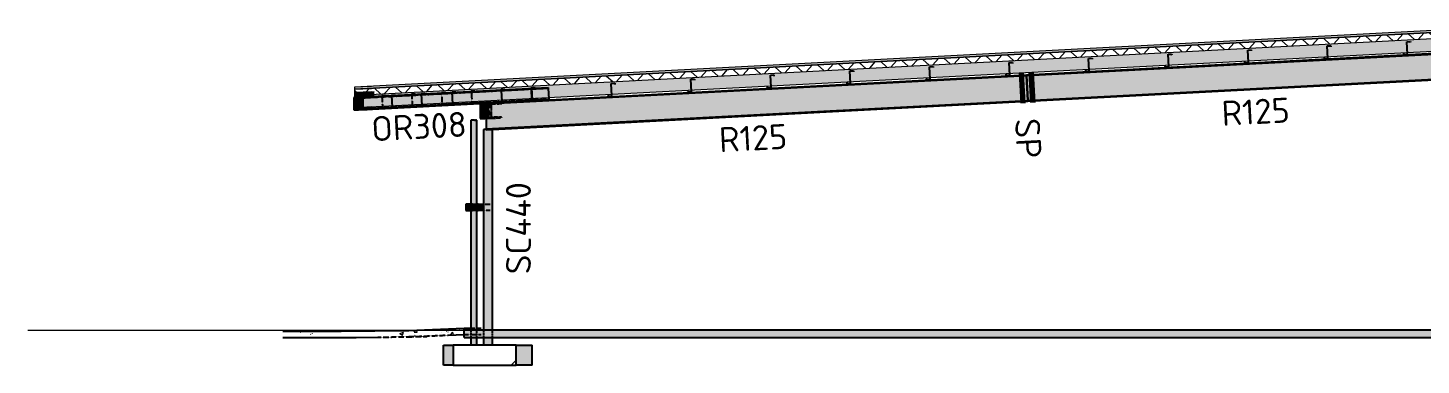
# Model space of a CAD drawing. Header units: millimetres. Extents: x 632 to 645312, y -3890 to 22200.
# Drawn here: x 248186 to 276169, y 4500 to 11259 of the extents above; entities that cross this region are included whole.
import ezdxf

# ---------------------------------------------------------------- set-up
doc = ezdxf.new("R2010")
doc.units = ezdxf.units.MM
for name, pattern in [('Dash', [7, 5, -2]), ('Hidden Double', [7, 5, -2]), ('Hidden Half', [3, 2, -1])]:
    doc.linetypes.add(name, pattern=pattern)
for name, color, linetype, lineweight in [('A-230-H-FLOOR', 190, 'Continuous', 13), ('A-230-M_FLOOR', 192, 'Continuous', 13), ('A-230-MH_FLOOR', 190, 'Hidden Double', 13), ('A-270-M_ROOF', 132, 'Continuous', 13), ('S-160-M_FOUND', 171, 'Continuous', 13), ('S-280-A_COLUMN', 171, 'Continuous', 18), ('S-280-A_STRUCT_FRAME', 2, 'Continuous', 18), ('S-280-M_COLUMN', 52, 'Continuous', 13), ('S-280-M_STRUCT_FRAME', 12, 'Continuous', 13), ('S-280-MH_COLUMN', 52, 'Hidden Half', 13), ('Z-000-T_TEXT', 131, 'Continuous', 25), ('Z-230-A_LEVEL', 51, 'Continuous', 13)]:
    doc.layers.add(name, color=color, linetype=linetype, lineweight=lineweight)
doc.styles.add('ISOCPEUR_2', font='isocpeur.ttf', dxfattribs={"height": 500})
pattern_1 = [(45, (297764.3, 0), (-1414.214, 0), [750, -3000]), (45, (298764.3, 1000), (-1414.214, 0), [750, -3000]), (45, (299764.3, -300), (-1414.214, 0), [250, -2000]), (90, (299764.25, 500), (-500, 500), [500, -2000]), (315, (299764.3, 1000), (0, 2828.43), [500, -3000]), (0, (298764.3, 1000), (2000, 2000), [300, -1000]), (0, (296264.3, 2000), (2000, 2000), [300, -2000])]

# ---------------------------------------------------------------- blocks, each defined once
blk = doc.blocks.new('25021-APA-ZZ-ZZ-M3-AR-000001_V3_rvt-4-S6_501-SECTION A12')
at = {"layer": 'A-270-M_ROOF', "transparency": 33554432}
for color, points in [(9, [(4510343, 10030), (4533038, 11219), (4533038, 11259), (4510343, 10070)]), (8, [(4510343, 9868), (4510397, 9871), (4510397, 9963), (4510343, 9962), (4510343, 9876)])]:
    blk.add_hatch(color=color, dxfattribs=at).paths.add_polyline_path(points)
at = {"layer": 'A-270-M_ROOF', "lineweight": 5}
h = blk.add_hatch(dxfattribs=at)
h.set_pattern_fill('FP_21', angle=225, style=0, pattern_type=2)
h.set_pattern_definition([(48, (4553363.17, 1e-06), (-222.9434, 200.7392), []), (138, (4553363.17, 1e-06), (-200.7392, -222.9434), [])])
h.paths.add_polyline_path([(4510343, 9910), (4533038, 11099), (4533038, 11219), (4510343, 10030)])
at = {"layer": 'A-270-M_ROOF', "lineweight": 5, "transparency": 33554432}
h = blk.add_hatch(color=254, dxfattribs=at)
h.paths.add_polyline_path([(4510512, 9668), (4510513, 9668), (4510512, 9713)])
h.paths.add_polyline_path([(4514244, 9864), (4533038, 10849), (4533038, 11099), (4510343, 9910), (4510343, 9868), (4510677, 9886), (4510772, 9887), (4514233, 10068), (4514234, 10053)])
blk.add_hatch(color=8, dxfattribs=at).paths.add_polyline_path([(4510343, 9962), (4510397, 9963), (4510740, 9981), (4510687, 9980), (4510509, 9971)])
h = blk.add_hatch(color=8, dxfattribs=at)
h.paths.add_polyline_path([(4510512, 9664), (4510513, 9664), (4510512, 9713)])
h.paths.add_polyline_path([(4510397, 9871), (4510677, 9886), (4510741, 9886), (4510741, 9981), (4510397, 9963), (4510397, 9876)])
at = {"layer": 'A-270-M_ROOF', "color": 53, "lineweight": 5}
for p, q in [((4533038, 11259), (4510343, 10070)), ((4533038, 11219), (4510343, 10030)), ((4510343, 10030), (4533038, 11219)), ((4510397, 9912), (4533038, 11099)), ((4510397, 9662), (4533038, 10849)), ((4510687, 10088), (4510343, 10070)), ((4510343, 10070), (4510343, 10030)), ((4510687, 10048), (4510343, 10030)), ((4510343, 10030), (4510687, 10048)), ((4510343, 10030), (4510343, 9659)), ((4510687, 9980), (4510343, 9962)), ((4510397, 9963), (4510343, 9962)), ((4510343, 9962), (4510343, 9657)), ((4510343, 9910), (4510397, 9912)), ((4510741, 9981), (4510397, 9963)), ((4510397, 9658), (4510397, 9963)), ((4510343, 9659), (4510397, 9662)), ((4510343, 9659), (4510397, 9662)), ((4510397, 9660), (4510343, 9657)), ((4510343, 9657), (4510397, 9658)), ((4510397, 9662), (4510687, 9677)), ((4510397, 9658), (4510741, 9676)), ((4510687, 9675), (4510397, 9660))]:
    blk.add_line(p, q, dxfattribs=at)
blk = doc.blocks.new('NRP_Framing-Steel-SHS - WH437 - 125x125x5_0SHS-4145559-S6_501-SECTION A12')
at = {"layer": 'S-280-M_STRUCT_FRAME', "linetype": 'Dash', "lineweight": 25}
h = blk.add_hatch(color=256, dxfattribs=at)
h.paths.add_polyline_path([(4512580, 7600), (4512713, 7600), (4512713, 7725), (4512580, 7725)])
h.paths.add_polyline_path([(4512707, 7605), (4512586, 7605), (4512586, 7720), (4512707, 7720)])
for points in [[(4512586, 7605), (4512668, 7605), (4512668, 7720), (4512586, 7720)], [(4512713, 7600), (4512782, 7600), (4512782, 7725), (4512713, 7725)]]:
    blk.add_hatch(color=256, dxfattribs=at).paths.add_polyline_path(points)
at = {"layer": 'S-280-M_STRUCT_FRAME', "lineweight": 25}
for p, q in [((4512713, 7725), (4512580, 7725)), ((4512580, 7725), (4512580, 7600)), ((4512580, 7600), (4512713, 7600)), ((4512586, 7720), (4512707, 7720)), ((4512586, 7605), (4512586, 7720)), ((4512707, 7605), (4512586, 7605)), ((4512668, 7720), (4512668, 7605)), ((4512707, 7720), (4512707, 7605)), ((4512713, 7600), (4512713, 7725)), ((4512713, 7725), (4512782, 7725)), ((4512782, 7600), (4512713, 7600)), ((4512782, 7725), (4512782, 7600))]:
    blk.add_line(p, q, dxfattribs=at)
blk = doc.blocks.new('NRP_Framing-Steel-Purlin Z - P915 - EZ250-19-3998100-S6_501-SECTION A12')
at = {"layer": 'S-280-M_STRUCT_FRAME', "color": 92, "lineweight": 25}
for p, q in [((4531551, 10966), (4531552, 10965)), ((4531551, 10966), (4531552, 10965)), ((4531416, 10750), (4531416, 10748)), ((4531416, 10750), (4531416, 10748))]:
    blk.add_line(p, q, dxfattribs=at)
blk = doc.blocks.new('NRP_Framing-Steel-Purlin Z - P915 - EZ250-19-4002102-S6_501-SECTION A12')
at = {"layer": 'S-280-M_STRUCT_FRAME', "color": 92, "lineweight": 25}
for p, q in [((4517172, 10212), (4517172, 10211)), ((4517172, 10212), (4517172, 10211)), ((4517036, 9996), (4517036, 9995)), ((4517036, 9996), (4517036, 9995))]:
    blk.add_line(p, q, dxfattribs=at)
blk = doc.blocks.new('NRP_Framing-Steel-Purlin Z - P915 - EZ250-19-4002208-S6_501-SECTION A12')
at = {"layer": 'S-280-M_STRUCT_FRAME', "color": 92, "lineweight": 25}
for p, q in [((4515574, 10129), (4515574, 10128)), ((4515574, 10129), (4515574, 10128)), ((4515438, 9912), (4515438, 9911)), ((4515438, 9912), (4515438, 9911))]:
    blk.add_line(p, q, dxfattribs=at)
blk = doc.blocks.new('NRP_Framing-Steel-Purlin Z - P914 - EZ250-15-4003870-S6_501-SECTION A12')
at = {"layer": 'S-280-M_STRUCT_FRAME', "color": 150, "lineweight": 25}
for p, q in [((4531480, 10982), (4531550, 10986)), ((4531480, 10982), (4531550, 10986)), ((4531493, 10733), (4531480, 10982)), ((4531493, 10733), (4531480, 10982)), ((4531550, 10986), (4531551, 10966)), ((4531550, 10986), (4531551, 10966)), ((4531416, 10748), (4531417, 10729)), ((4531416, 10748), (4531417, 10729)), ((4531417, 10729), (4531493, 10733)), ((4531417, 10729), (4531493, 10733))]:
    blk.add_line(p, q, dxfattribs=at)
blk = doc.blocks.new('NRP_Framing-Steel-Purlin Z - P914 - EZ250-15-4003868-S6_501-SECTION A12')
at = {"layer": 'S-280-M_STRUCT_FRAME', "color": 150, "lineweight": 25}
for p, q in [((4529818, 10664), (4529819, 10645)), ((4529818, 10664), (4529819, 10645)), ((4529819, 10645), (4529895, 10649)), ((4529819, 10645), (4529895, 10649)), ((4529882, 10899), (4529953, 10902)), ((4529882, 10899), (4529953, 10902)), ((4529895, 10649), (4529882, 10899)), ((4529895, 10649), (4529882, 10899)), ((4529953, 10902), (4529954, 10882)), ((4529953, 10902), (4529954, 10882))]:
    blk.add_line(p, q, dxfattribs=at)
blk = doc.blocks.new('NRP_Framing-Steel-Purlin Z - P914 - EZ250-15-4003866-S6_501-SECTION A12')
at = {"layer": 'S-280-M_STRUCT_FRAME', "color": 150, "lineweight": 25}
for p, q in [((4528284, 10815), (4528355, 10819)), ((4528284, 10815), (4528355, 10819)), ((4528297, 10565), (4528284, 10815)), ((4528297, 10565), (4528284, 10815)), ((4528355, 10819), (4528356, 10799)), ((4528355, 10819), (4528356, 10799)), ((4528220, 10581), (4528221, 10561)), ((4528220, 10581), (4528221, 10561)), ((4528221, 10561), (4528297, 10565)), ((4528221, 10561), (4528297, 10565))]:
    blk.add_line(p, q, dxfattribs=at)
blk = doc.blocks.new('NRP_Framing-Steel-Purlin Z - P914 - EZ250-15-4003864-S6_501-SECTION A12')
at = {"layer": 'S-280-M_STRUCT_FRAME', "color": 150, "lineweight": 25}
for p, q in [((4526686, 10731), (4526757, 10735)), ((4526686, 10731), (4526757, 10735)), ((4526700, 10481), (4526686, 10731)), ((4526700, 10481), (4526686, 10731)), ((4526757, 10735), (4526758, 10715)), ((4526757, 10735), (4526758, 10715)), ((4526623, 10497), (4526624, 10477)), ((4526623, 10497), (4526624, 10477)), ((4526624, 10477), (4526700, 10481)), ((4526624, 10477), (4526700, 10481))]:
    blk.add_line(p, q, dxfattribs=at)
blk = doc.blocks.new('NRP_Framing-Steel-Purlin Z - P914 - EZ250-15-4003862-S6_501-SECTION A12')
at = {"layer": 'S-280-M_STRUCT_FRAME', "color": 150, "lineweight": 25}
for p, q in [((4525089, 10647), (4525160, 10651)), ((4525089, 10647), (4525160, 10651)), ((4525102, 10398), (4525089, 10647)), ((4525102, 10398), (4525089, 10647)), ((4525160, 10651), (4525161, 10631)), ((4525160, 10651), (4525161, 10631)), ((4525025, 10413), (4525026, 10394)), ((4525025, 10413), (4525026, 10394)), ((4525026, 10394), (4525102, 10398)), ((4525026, 10394), (4525102, 10398))]:
    blk.add_line(p, q, dxfattribs=at)
blk = doc.blocks.new('NRP_Framing-Steel-Purlin Z - P914 - EZ250-15-4003860-S6_501-SECTION A12')
at = {"layer": 'S-280-M_STRUCT_FRAME', "color": 150, "lineweight": 25}
for p, q in [((4523491, 10564), (4523562, 10567)), ((4523491, 10564), (4523562, 10567)), ((4523504, 10314), (4523491, 10564)), ((4523504, 10314), (4523491, 10564)), ((4523562, 10567), (4523563, 10547)), ((4523562, 10567), (4523563, 10547)), ((4523427, 10329), (4523428, 10310)), ((4523427, 10329), (4523428, 10310)), ((4523428, 10310), (4523504, 10314)), ((4523428, 10310), (4523504, 10314))]:
    blk.add_line(p, q, dxfattribs=at)
blk = doc.blocks.new('NRP_Framing-Steel-Purlin Z - P914 - EZ250-15-4003858-S6_501-SECTION A12')
at = {"layer": 'S-280-M_STRUCT_FRAME', "color": 150, "lineweight": 25}
for p, q in [((4521893, 10480), (4521964, 10484)), ((4521893, 10480), (4521964, 10484)), ((4521906, 10230), (4521893, 10480)), ((4521906, 10230), (4521893, 10480)), ((4521964, 10484), (4521965, 10464)), ((4521964, 10484), (4521965, 10464)), ((4521829, 10246), (4521830, 10226)), ((4521829, 10246), (4521830, 10226)), ((4521830, 10226), (4521906, 10230)), ((4521830, 10226), (4521906, 10230))]:
    blk.add_line(p, q, dxfattribs=at)
blk = doc.blocks.new('NRP_Framing-Steel-Purlin Z - P914 - EZ250-15-4003853-S6_501-SECTION A12')
at = {"layer": 'S-280-M_STRUCT_FRAME', "color": 150, "lineweight": 25}
for p, q in [((4520295, 10396), (4520366, 10400)), ((4520295, 10396), (4520366, 10400)), ((4520308, 10146), (4520295, 10396)), ((4520308, 10146), (4520295, 10396)), ((4520366, 10400), (4520367, 10380)), ((4520366, 10400), (4520367, 10380)), ((4520231, 10162), (4520232, 10142)), ((4520231, 10162), (4520232, 10142)), ((4520232, 10142), (4520308, 10146)), ((4520232, 10142), (4520308, 10146))]:
    blk.add_line(p, q, dxfattribs=at)
blk = doc.blocks.new('NRP_Framing-Steel-Purlin Z - P914 - EZ250-15-4003854-S6_501-SECTION A12')
at = {"layer": 'S-280-M_STRUCT_FRAME', "color": 150, "lineweight": 25}
for p, q in [((4518634, 10078), (4518635, 10059)), ((4518634, 10078), (4518635, 10059)), ((4518697, 10312), (4518768, 10316)), ((4518697, 10312), (4518768, 10316)), ((4518711, 10063), (4518697, 10312)), ((4518711, 10063), (4518697, 10312)), ((4518768, 10316), (4518769, 10296)), ((4518768, 10316), (4518769, 10296)), ((4518635, 10059), (4518711, 10063)), ((4518635, 10059), (4518711, 10063))]:
    blk.add_line(p, q, dxfattribs=at)
blk = doc.blocks.new('NRP_Framing-Steel-Purlin Z - P914 - EZ250-15-4003855-S6_501-SECTION A12')
at = {"layer": 'S-280-M_STRUCT_FRAME', "color": 150, "lineweight": 25}
for p, q in [((4517100, 10229), (4517171, 10232)), ((4517100, 10229), (4517171, 10232)), ((4517113, 9979), (4517100, 10229)), ((4517113, 9979), (4517100, 10229)), ((4517171, 10232), (4517172, 10212)), ((4517171, 10232), (4517172, 10212)), ((4517036, 9994), (4517037, 9975)), ((4517036, 9994), (4517037, 9975)), ((4517037, 9975), (4517113, 9979)), ((4517037, 9975), (4517113, 9979))]:
    blk.add_line(p, q, dxfattribs=at)
blk = doc.blocks.new('NRP_Framing-Steel-Purlin Z - P914 - EZ250-15-4003856-S6_501-SECTION A12')
at = {"layer": 'S-280-M_STRUCT_FRAME', "color": 150, "lineweight": 25}
for p, q in [((4515502, 10145), (4515573, 10149)), ((4515502, 10145), (4515573, 10149)), ((4515515, 9895), (4515502, 10145)), ((4515515, 9895), (4515502, 10145)), ((4515573, 10149), (4515574, 10129)), ((4515573, 10149), (4515574, 10129)), ((4515438, 9911), (4515439, 9891)), ((4515438, 9911), (4515439, 9891)), ((4515439, 9891), (4515515, 9895)), ((4515439, 9891), (4515515, 9895))]:
    blk.add_line(p, q, dxfattribs=at)
blk = doc.blocks.new('NRP_Framing-Steel-Purlin Z - P914 - EZ250-15-4003905-S6_501-SECTION A12')
at = {"layer": 'S-280-M_STRUCT_FRAME', "color": 150, "lineweight": 25}
for p, q in [((4513840, 9827), (4513841, 9808)), ((4513840, 9827), (4513841, 9808)), ((4513841, 9808), (4513917, 9812)), ((4513841, 9808), (4513917, 9812)), ((4513904, 10061), (4513975, 10065)), ((4513904, 10061), (4513975, 10065)), ((4513917, 9812), (4513904, 10061)), ((4513917, 9812), (4513904, 10061)), ((4513975, 10065), (4513976, 10045)), ((4513975, 10065), (4513976, 10045))]:
    blk.add_line(p, q, dxfattribs=at)
blk = doc.blocks.new('NRP_Framing-Steel-Purlin Z - P914 - EZ250-15-4003919-S6_501-SECTION A12')
at = {"layer": 'S-280-M_STRUCT_FRAME', "color": 150, "lineweight": 25}
for p, q in [((4512306, 9977), (4512377, 9981)), ((4512306, 9977), (4512377, 9981)), ((4512319, 9728), (4512306, 9977)), ((4512319, 9728), (4512306, 9977)), ((4512377, 9981), (4512378, 9961)), ((4512377, 9981), (4512378, 9961)), ((4512242, 9743), (4512243, 9724)), ((4512242, 9743), (4512243, 9724)), ((4512243, 9724), (4512319, 9728)), ((4512243, 9724), (4512319, 9728))]:
    blk.add_line(p, q, dxfattribs=at)
blk = doc.blocks.new('NRP_Framing-Steel-Purlin C - P946 - EC250-24-4004702-S6_501-SECTION A12')
at = {"layer": 'S-280-M_STRUCT_FRAME', "color": 1, "lineweight": 25}
for p, q in [((4511687, 9945), (4511760, 9949)), ((4511687, 9945), (4511700, 9695)), ((4511760, 9949), (4511761, 9925)), ((4511700, 9695), (4511773, 9699)), ((4511772, 9723), (4511773, 9699))]:
    blk.add_line(p, q, dxfattribs=at)
blk = doc.blocks.new('NRP_Framing-Steel-Purlin C - P946 - EC250-24-4004698-S6_501-SECTION A12')
at = {"layer": 'S-280-M_STRUCT_FRAME', "color": 1, "lineweight": 25}
for p, q in [((4511088, 9914), (4511161, 9917)), ((4511088, 9914), (4511101, 9664)), ((4511161, 9917), (4511162, 9893)), ((4511101, 9664), (4511174, 9668)), ((4511173, 9692), (4511174, 9668))]:
    blk.add_line(p, q, dxfattribs=at)
blk = doc.blocks.new('NRP_Framing-Steel-Purlin C - P946 - EC250-24-4004699-S6_501-SECTION A12')
at = {"layer": 'S-280-M_STRUCT_FRAME', "color": 1, "lineweight": 25}
for p, q in [((4510489, 9882), (4510562, 9886)), ((4510489, 9882), (4510502, 9633)), ((4510562, 9886), (4510563, 9862)), ((4510502, 9633), (4510575, 9636)), ((4510574, 9660), (4510575, 9636))]:
    blk.add_line(p, q, dxfattribs=at)
blk = doc.blocks.new('NRP_Framing-Steel-PFC - OR308 - 250PFC-4004673-S6_501-SECTION A12')
at = {"layer": 'S-280-M_STRUCT_FRAME', "linetype": 'Dash', "lineweight": 25}
for points in [[(4510521, 9642), (4510607, 9643), (4514245, 9834), (4514234, 10053), (4510520, 9858), (4510520, 9660)], [(4510579, 9862), (4514234, 10053), (4514233, 10068), (4510579, 9876), (4510579, 9867)], [(4510579, 9627), (4514246, 9819), (4514245, 9834), (4510579, 9641), (4510579, 9632)]]:
    blk.add_hatch(color=256, dxfattribs=at).paths.add_polyline_path(points)
for p, q in [((4510509, 9873), (4510557, 9876)), ((4510510, 9858), (4510509, 9873)), ((4510510, 9858), (4510579, 9862)), ((4510510, 9858), (4510579, 9862)), ((4510511, 9844), (4510510, 9858)), ((4510520, 9663), (4510512, 9823)), ((4510563, 9641), (4514245, 9834)), ((4510579, 9862), (4514234, 10053)), ((4510522, 9639), (4510521, 9642)), ((4510522, 9639), (4510563, 9641)), ((4510522, 9639), (4510563, 9641)), ((4510522, 9624), (4510522, 9639)), ((4510522, 9624), (4510579, 9627))]:
    blk.add_line(p, q, dxfattribs=at)
at = {"layer": 'S-280-M_STRUCT_FRAME', "lineweight": 25}
for p, q in [((4510512, 9825), (4510511, 9842)), ((4510557, 9876), (4514233, 10068)), ((4510563, 9641), (4514245, 9834)), ((4510579, 9862), (4514234, 10053)), ((4514233, 10068), (4514234, 10053)), ((4514234, 10053), (4514245, 9834)), ((4514245, 9834), (4514246, 9819)), ((4510521, 9642), (4510520, 9661)), ((4510579, 9627), (4512992, 9753))]:
    blk.add_line(p, q, dxfattribs=at)
blk = doc.blocks.new('NRP_Framing-Steel-PFC - B309 - 300PFC-3900281-S6_501-SECTION A12')
at = {"layer": 'S-280-M_STRUCT_FRAME', "linetype": 'Dash', "lineweight": 25}
for p, q in [((4513089, 9753), (4513090, 9453)), ((4513174, 9753), (4513089, 9753)), ((4513210, 9760), (4513090, 9753)), ((4513098, 9469), (4513096, 9737)), ((4513096, 9737), (4513174, 9737)), ((4513174, 9753), (4513306, 9760)), ((4513174, 9737), (4513174, 9753)), ((4513174, 9737), (4513306, 9744)), ((4513090, 9453), (4513176, 9453)), ((4513175, 9469), (4513098, 9469)), ((4513099, 9469), (4513219, 9476)), ((4513175, 9469), (4513306, 9476)), ((4513176, 9453), (4513175, 9469)), ((4513176, 9453), (4513306, 9460))]:
    blk.add_line(p, q, dxfattribs=at)
blk = doc.blocks.new('NRP_Framing-Steel-PFC - B309 - 300PFC-3907521-S6_501-SECTION A12')
at = {"layer": 'S-280-M_STRUCT_FRAME', "linetype": 'Dash', "lineweight": 25}
for points in [[(4512866, 9742), (4512961, 9742), (4513098, 9749), (4513002, 9749)], [(4512866, 9441), (4512961, 9442), (4512961, 9458), (4512875, 9458), (4512875, 9726), (4512961, 9726), (4512961, 9742), (4512866, 9742), (4512866, 9676)], [(4512875, 9458), (4513045, 9467), (4513045, 9730), (4512961, 9726), (4512875, 9726), (4512875, 9458)], [(4512961, 9726), (4513126, 9735), (4513126, 9744), (4513098, 9743), (4513098, 9749), (4512961, 9742)], [(4512875, 9458), (4512961, 9458), (4513089, 9467), (4513011, 9465)], [(4512961, 9442), (4513127, 9451), (4513127, 9467), (4512961, 9458)]]:
    blk.add_hatch(color=256, dxfattribs=at).paths.add_polyline_path(points)
at = {"layer": 'S-280-M_STRUCT_FRAME', "lineweight": 25}
for p, q in [((4513002, 9749), (4512866, 9742)), ((4512961, 9742), (4512866, 9742)), ((4512866, 9742), (4512866, 9441)), ((4512875, 9458), (4512875, 9726)), ((4512875, 9726), (4512961, 9726)), ((4512961, 9742), (4513098, 9749)), ((4512961, 9726), (4512961, 9742)), ((4512961, 9726), (4513126, 9735)), ((4513126, 9744), (4513126, 9735)), ((4512866, 9441), (4512961, 9442)), ((4512875, 9458), (4513045, 9467)), ((4512961, 9458), (4512875, 9458)), ((4512961, 9458), (4513127, 9467)), ((4512961, 9442), (4512961, 9458)), ((4512961, 9442), (4513127, 9451)), ((4513089, 9467), (4513127, 9467)), ((4513127, 9467), (4513127, 9451))]:
    blk.add_line(p, q, dxfattribs=at)
at = {"layer": 'S-280-M_STRUCT_FRAME', "linetype": 'Dash', "lineweight": 25}
for p, q in [((4513040, 9751), (4513002, 9749)), ((4513040, 9751), (4513126, 9751)), ((4513048, 9731), (4513050, 9467)), ((4513098, 9749), (4513126, 9751)), ((4513126, 9751), (4513126, 9744)), ((4513045, 9467), (4513050, 9467)), ((4513050, 9467), (4513089, 9467))]:
    blk.add_line(p, q, dxfattribs=at)
blk = doc.blocks.new('NRP_Framing-Steel-SHS - WH437 - 125x125x5_0SHS-4145524-S6_501-SECTION A12')
at = {"layer": 'S-280-M_STRUCT_FRAME', "linetype": 'Dash', "lineweight": 25}
for points in [[(4512830, 7600), (4512830, 7725), (4512799, 7725), (4512799, 7720), (4512826, 7720), (4512826, 7605), (4512799, 7604), (4512799, 7600)], [(4512826, 7605), (4512826, 7720), (4512799, 7720), (4512799, 7605)], [(4512830, 7600), (4512933, 7600), (4512933, 7725), (4512830, 7725)]]:
    blk.add_hatch(color=256, dxfattribs=at).paths.add_polyline_path(points)
for p, q in [((4512712, 7725), (4512712, 7600)), ((4512717, 7720), (4512798, 7720)), ((4512717, 7605), (4512717, 7720)), ((4512798, 7605), (4512717, 7605)), ((4512798, 7725), (4512782, 7725)), ((4512782, 7600), (4512798, 7600)), ((4512933, 7725), (4513070, 7725)), ((4513070, 7600), (4512933, 7600))]:
    blk.add_line(p, q, dxfattribs=at)
at = {"layer": 'S-280-M_STRUCT_FRAME', "lineweight": 25}
for p, q in [((4512830, 7725), (4512798, 7725)), ((4512798, 7720), (4512826, 7720)), ((4512826, 7605), (4512798, 7605)), ((4512798, 7600), (4512830, 7600)), ((4512826, 7720), (4512826, 7605)), ((4512830, 7600), (4512830, 7725)), ((4512830, 7725), (4512933, 7725)), ((4512933, 7600), (4512830, 7600))]:
    blk.add_line(p, q, dxfattribs=at)
blk = doc.blocks.new('NRP_Framing-Steel-PFC - B308 - 250PFC-3999931-S6_501-SECTION A12')
at = {"layer": 'S-280-M_STRUCT_FRAME', "linetype": 'Dash', "lineweight": 25}
for points in [[(4510512, 9877), (4510597, 9878), (4510752, 9886), (4510677, 9886), (4510512, 9877)], [(4510520, 9642), (4510521, 9642), (4510520, 9662), (4510520, 9657)], [(4510584, 9642), (4510592, 9642), (4510522, 9642)]]:
    blk.add_hatch(color=256, dxfattribs=at).paths.add_polyline_path(points)
h = blk.add_hatch(color=256, dxfattribs=at)
h.paths.add_polyline_path([(4510598, 9627), (4510598, 9628), (4510590, 9627)])
h.paths.add_polyline_path([(4510523, 9641), (4510520, 9642), (4510519, 9858), (4510512, 9857), (4510513, 9641), (4510522, 9641)])
at = {"layer": 'S-280-M_STRUCT_FRAME', "lineweight": 25}
for p, q in [((4510677, 9886), (4510512, 9877)), ((4510576, 9877), (4510512, 9877)), ((4510512, 9857), (4510513, 9641)), ((4510520, 9642), (4510519, 9858)), ((4510588, 9862), (4510597, 9862)), ((4510597, 9862), (4510607, 9862)), ((4510583, 9642), (4510520, 9642)), ((4510590, 9627), (4510598, 9627)), ((4510598, 9627), (4510772, 9636))]:
    blk.add_line(p, q, dxfattribs=at)
at = {"layer": 'S-280-M_STRUCT_FRAME', "linetype": 'Dash', "lineweight": 25}
for p, q in [((4510512, 9877), (4510512, 9857)), ((4510519, 9858), (4510519, 9862)), ((4510519, 9862), (4510577, 9862)), ((4510597, 9877), (4510578, 9877)), ((4510579, 9862), (4510588, 9862)), ((4510597, 9877), (4510772, 9886)), ((4510597, 9862), (4510597, 9877)), ((4510607, 9862), (4510772, 9871)), ((4510513, 9641), (4510513, 9627)), ((4510513, 9627), (4510584, 9627)), ((4510521, 9642), (4510685, 9651)), ((4510598, 9642), (4510585, 9642)), ((4510586, 9627), (4510590, 9627)), ((4510598, 9642), (4510772, 9651)), ((4510598, 9627), (4510598, 9642))]:
    blk.add_line(p, q, dxfattribs=at)
blk = doc.blocks.new('NRP_Framing-Steel-PFC - B308 - 250PFC-3999933-S6_501-SECTION A12')
at = {"layer": 'S-280-M_STRUCT_FRAME', "linetype": 'Dash', "lineweight": 25}
for points in [[(4510333, 9867), (4510428, 9868), (4510569, 9876), (4510484, 9875)], [(4510333, 9617), (4510428, 9618), (4510428, 9633), (4510341, 9632), (4510341, 9852), (4510428, 9853), (4510428, 9868), (4510333, 9867)], [(4510341, 9632), (4510512, 9641), (4510509, 9857), (4510428, 9853), (4510341, 9852), (4510341, 9633)], [(4510428, 9853), (4510579, 9862), (4510579, 9876), (4510428, 9868)], [(4510341, 9632), (4510428, 9633), (4510576, 9641), (4510492, 9640)], [(4510428, 9618), (4510579, 9627), (4510579, 9641), (4510428, 9633)]]:
    blk.add_hatch(color=256, dxfattribs=at).paths.add_polyline_path(points)
at = {"layer": 'S-280-M_STRUCT_FRAME', "lineweight": 25}
for p, q in [((4510503, 9876), (4510333, 9867)), ((4510428, 9868), (4510333, 9867)), ((4510333, 9867), (4510333, 9617)), ((4510341, 9852), (4510428, 9853)), ((4510341, 9632), (4510341, 9852)), ((4510428, 9868), (4510579, 9876)), ((4510428, 9853), (4510428, 9868)), ((4510428, 9853), (4510588, 9861)), ((4510503, 9876), (4510568, 9876)), ((4510511, 9857), (4510512, 9641)), ((4510333, 9617), (4510428, 9618)), ((4510341, 9632), (4510512, 9641)), ((4510428, 9633), (4510341, 9632)), ((4510428, 9633), (4510579, 9641)), ((4510428, 9618), (4510428, 9633)), ((4510428, 9618), (4510590, 9626)), ((4510512, 9641), (4510575, 9641))]:
    blk.add_line(p, q, dxfattribs=at)
at = {"layer": 'S-280-M_STRUCT_FRAME', "linetype": 'Dash', "lineweight": 25}
for p, q in [((4510570, 9876), (4510588, 9876)), ((4510579, 9876), (4510588, 9876)), ((4510588, 9876), (4510588, 9861)), ((4510577, 9641), (4510589, 9641)), ((4510579, 9641), (4510589, 9641)), ((4510589, 9641), (4510590, 9626))]:
    blk.add_line(p, q, dxfattribs=at)
blk = doc.blocks.new('NRP_Framing-Steel-Purlin C - P946 - EC250-24-4009121-S6_501-SECTION A12')
at = {"layer": 'S-280-M_STRUCT_FRAME', "color": 1, "lineweight": 25}
for p, q in [((4512691, 9998), (4512764, 10001)), ((4512691, 9998), (4512691, 9988)), ((4512764, 10001), (4512764, 9991))]:
    blk.add_line(p, q, dxfattribs=at)
at = {"layer": 'S-280-M_STRUCT_FRAME', "color": 1, "linetype": 'Dash', "lineweight": 25}
for p, q in [((4512691, 9988), (4512704, 9748)), ((4512764, 9991), (4512765, 9977)), ((4512704, 9748), (4512777, 9752)), ((4512776, 9776), (4512777, 9752))]:
    blk.add_line(p, q, dxfattribs=at)
blk = doc.blocks.new('NRP_Framing-Steel-Purlin C - P946 - EC250-24-4009122-S6_501-SECTION A12')
at = {"layer": 'S-280-M_STRUCT_FRAME', "color": 1, "lineweight": 25}
for p, q in [((4513290, 10029), (4513363, 10033)), ((4513290, 10029), (4513290, 10019)), ((4513291, 10004), (4513302, 9784)), ((4513363, 10033), (4513363, 10023)), ((4513374, 9807), (4513375, 9788))]:
    blk.add_line(p, q, dxfattribs=at)
at = {"layer": 'S-280-M_STRUCT_FRAME', "color": 1, "linetype": 'Dash', "lineweight": 25}
for p, q in [((4513290, 10019), (4513291, 10004)), ((4513363, 10023), (4513364, 10009)), ((4513302, 9784), (4513303, 9779)), ((4513303, 9779), (4513376, 9783)), ((4513375, 9788), (4513376, 9783))]:
    blk.add_line(p, q, dxfattribs=at)
blk = doc.blocks.new('NRP_Framing-Steel-Purlin C - P946 - EC250-24-4009123-S6_501-SECTION A12')
at = {"layer": 'S-280-M_STRUCT_FRAME', "color": 1, "lineweight": 25}
for p, q in [((4513889, 10060), (4513904, 10061)), ((4513889, 10060), (4513889, 10050)), ((4513890, 10035), (4513902, 9816)), ((4513962, 10064), (4513962, 10054)), ((4513974, 9838), (4513975, 9820))]:
    blk.add_line(p, q, dxfattribs=at)
at = {"layer": 'S-280-M_STRUCT_FRAME', "color": 1, "linetype": 'Dash', "lineweight": 25}
for p, q in [((4513889, 10050), (4513890, 10035)), ((4513902, 9816), (4513902, 9811)), ((4513917, 9812), (4513975, 9815)), ((4513962, 10054), (4513963, 10040)), ((4513975, 9819), (4513975, 9815))]:
    blk.add_line(p, q, dxfattribs=at)
blk = doc.blocks.new('NRP_Framing-Steel-Purlin C - P946 - EC250-24-4009124-S6_501-SECTION A12')
at = {"layer": 'S-280-M_STRUCT_FRAME', "color": 1, "lineweight": 25}
for p, q in [((4512092, 9966), (4512165, 9970)), ((4512092, 9966), (4512093, 9956)), ((4512165, 9970), (4512166, 9960))]:
    blk.add_line(p, q, dxfattribs=at)
at = {"layer": 'S-280-M_STRUCT_FRAME', "color": 1, "linetype": 'Dash', "lineweight": 25}
for p, q in [((4512093, 9956), (4512105, 9717)), ((4512166, 9960), (4512166, 9946)), ((4512105, 9717), (4512178, 9720)), ((4512177, 9744), (4512178, 9720))]:
    blk.add_line(p, q, dxfattribs=at)
blk = doc.blocks.new('NRP_Framing-Steel-Purlin C - P946 - EC250-24-4002148-S6_501-SECTION A12')
at = {"layer": 'S-280-M_STRUCT_FRAME', "color": 1, "lineweight": 25}
for p, q in [((4511493, 9935), (4511566, 9939)), ((4511493, 9935), (4511494, 9925)), ((4511566, 9939), (4511567, 9929))]:
    blk.add_line(p, q, dxfattribs=at)
at = {"layer": 'S-280-M_STRUCT_FRAME', "color": 1, "linetype": 'Dash', "lineweight": 25}
for p, q in [((4511494, 9925), (4511507, 9685)), ((4511567, 9929), (4511568, 9915)), ((4511507, 9685), (4511579, 9689)), ((4511578, 9713), (4511579, 9689))]:
    blk.add_line(p, q, dxfattribs=at)
blk = doc.blocks.new('NRP_Framing-Steel-Purlin C - P946 - EC250-24-4000827-S6_501-SECTION A12')
at = {"layer": 'S-280-M_STRUCT_FRAME', "color": 1, "lineweight": 25}
for p, q in [((4510895, 9903), (4510968, 9907)), ((4510895, 9903), (4510895, 9893)), ((4510968, 9907), (4510968, 9897))]:
    blk.add_line(p, q, dxfattribs=at)
at = {"layer": 'S-280-M_STRUCT_FRAME', "color": 1, "linetype": 'Dash', "lineweight": 25}
for p, q in [((4510895, 9893), (4510908, 9654)), ((4510968, 9897), (4510969, 9883)), ((4510908, 9654), (4510981, 9658)), ((4510979, 9682), (4510981, 9658))]:
    blk.add_line(p, q, dxfattribs=at)
blk = doc.blocks.new('NRP_Splice _v3_ - NRP_Splice-3209833-S6_501-SECTION A12')
at = {"layer": 'Z-000-T_TEXT', "lineweight": 70}
for p, q in [((4539089, 16316), (4539121, 15717)), ((4539089, 16316), (4539121, 15717)), ((4539289, 16326), (4539320, 15727)), ((4539320, 15727), (4539289, 16326))]:
    blk.add_line(p, q, dxfattribs=at)

msp = doc.modelspace()

# ---------------------------------------------------------------- hatches: boundary and pattern name
at = {"layer": 'A-230-H-FLOOR'}
h = msp.add_hatch(dxfattribs=at)
h.set_pattern_fill('FP_25', color=256, style=0, pattern_type=2)
h.set_pattern_definition([(50, (297764.25, 0), (728.7365, -63.756), [76.2, -838.2]), (355, (297764.25, 0), (-140.972, 764.228), [60.96, -670.56]), (100.451, (297825, -5.3), (587.77, 700.467), [64.76, -712.36]), (46.184, (297764.25, 203.2), (1084.316, -168.171), [114.3, -1257.3]), (96.636, (297854.6, 189.2), (949.61, 989.71), [97.14, -1068.54]), (351.184, (297764.3, 203.2), (949.62, 989.7), [91.44, -1005.84]), (21, (297865.85, 152.4), (606.458, -409.0606), [76.2, -838.2]), (326, (297865.85, 152.4), (247.208, 736.753), [60.96, -670.56]), (71.451, (297916.4, 118.3), (853.668, 327.685), [64.76, -712.36]), (37.5, (297764.25, 0), (12.3547, 338.2201), [6.706, -655.726, 6.706, -674.014, -673.1]), (37.5, (297764.25, 0), (12.3547, 338.2201), [-1343.152, 6.706, -666.394]), (7.5, (297764.25, 0), (267.279, 400.722), [6.706, -381.406, 6.706, -640.486, -256.54]), (7.5, (297764.25, 0), (267.279, 400.722), [-1035.304, 6.706, -249.834]), (327.5, (297537.69, 0), (542.3633, -22.9153), [6.706, -247.294, 6.706, -785.774, -1051.56]), (327.5, (297537.69, 0), (542.3633, -22.9153), [-1046.48, 6.706, -1044.854]), (317.5, (297436.1, 0), (592.517, 101.707), [6.706, -323.494, 6.706, -519.582, -746.76]), (317.5, (297436.1, 0), (592.517, 101.707), [-856.488, 6.706, -740.054])])
h.paths.add_polyline_path([(254477.7, 5051.3), (255836.2, 5067), (256948.2, 5115), (256948.2, 5235), (255836.2, 5187), (254477.7, 5171.3), (253305.1, 5171.3), (253305.1, 5052.8)])
at = {"layer": 'A-230-H-FLOOR', "lineweight": 5}
for points in [[(254477.7, 5171.3), (254477.7, 5171.7), (254432.8, 5171.3)], [(254477.7, 5051.3), (254776.9, 5051.3), (256198.9, 5067.8), (255836.2, 5067), (254776.9, 5054.7)], [(255836.3, 5067), (256198.9, 5067.8), (256948.2, 5100.1), (256948.1, 5115), (256198.9, 5082.7)]]:
    msp.add_hatch(color=256, dxfattribs=at).paths.add_polyline_path(points)
at = {"layer": 'A-230-H-FLOOR'}
h = msp.add_hatch(dxfattribs=at)
h.set_pattern_fill('FP_24', color=256, style=0, pattern_type=2)
h.set_pattern_definition(pattern_1)
h.paths.add_polyline_path([(319776.2, 5050), (320727.8, 5050), (320727.8, 5200), (256948.2, 5200), (256948.2, 5050), (315344.8, 5050)])
at = {"layer": 'A-230-M_FLOOR', "lineweight": 5}
h = msp.add_hatch(color=256, dxfattribs=at)
h.paths.add_polyline_path([(257080, 5200), (257080, 5235), (256948.2, 5235), (256948.2, 5200)])
h.paths.add_polyline_path([(257201.4, 5200), (257292.5, 5200), (257292.5, 5235), (257199.8, 5235), (257199.8, 5200)])
at = {"layer": 'S-160-M_FOUND', "lineweight": 5}
for points in [[(256728.1, 4500), (256728.1, 4900), (256536.3, 4900), (256536.3, 4500), (256628.7, 4500)], [(258315.8, 4900), (257994.2, 4900), (257994.2, 4500), (258315.8, 4500)]]:
    msp.add_hatch(color=256, dxfattribs=at).paths.add_polyline_path(points)
at = {"layer": 'S-160-M_FOUND'}
h = msp.add_hatch(dxfattribs=at)
h.set_pattern_fill('FP_24', color=256, style=0, pattern_type=2)
h.set_pattern_definition(pattern_1)
h.paths.add_polyline_path([(256728.1, 4500), (257994.2, 4500), (257994.2, 4900), (256728.1, 4900)])
at = {"layer": 'S-280-M_COLUMN', "lineweight": 5}
h = msp.add_hatch(color=256, dxfattribs=at)
h.paths.add_polyline_path([(257080, 4900), (257088.2, 4900), (257088, 5050), (257080, 5049.1)])
h.paths.add_polyline_path([(257087.8, 5200), (257088.2, 5200), (257088.2, 7600), (257080, 7600), (257080, 5200), (257082.8, 5200)])
h.paths.add_polyline_path([(257082.8, 7605), (257088.2, 7605), (257088.2, 7720), (257080, 7720), (257081.1, 7605)])
h.paths.add_polyline_path([(257080, 7725), (257088.2, 7725), (257088.2, 9411.6), (257080, 9411.6), (257080, 7825.1)])
h = msp.add_hatch(color=256, dxfattribs=at)
h.paths.add_polyline_path([(257159.1, 4900), (257159.1, 5050), (257088.2, 5049.1), (257088.2, 4900)])
h.paths.add_polyline_path([(257159.1, 5200), (257159.1, 7600), (257088.2, 7600), (257088.2, 5200)])
h.paths.add_polyline_path([(257108.5, 7605), (257108.5, 7720), (257088.2, 7720), (257088.2, 7605)])
h.paths.add_polyline_path([(257088.2, 7725), (257159.1, 7725), (257159.1, 9411.6), (257088.2, 9411.6), (257088.2, 7825.1)])
h = msp.add_hatch(color=256, dxfattribs=at)
h.paths.add_polyline_path([(257165.5, 4900), (257175, 4900), (257174.8, 5050), (257159.1, 5049.1), (257159.1, 4900)])
h.paths.add_polyline_path([(257165.5, 5200), (257175, 5200), (257172.8, 7600), (257159.1, 7600), (257159.1, 5200), (257165.1, 5200)])
h.paths.add_polyline_path([(257165.5, 7725), (257175, 7725), (257175, 9411.6), (257159.1, 9411.6), (257159.1, 7725), (257161.5, 7725)])
h = msp.add_hatch(color=256, dxfattribs=at)
h.paths.add_polyline_path([(257182.6, 4900), (257199.4, 4900), (257199.4, 5050), (257175, 5049.1), (257175, 4900)])
h.paths.add_polyline_path([(257199.4, 5200), (257199.4, 9411.6), (257175, 9411.6), (257175, 7725), (257182.6, 7725), (257182.6, 7600), (257175, 7600), (257175, 5200), (257182.6, 5200)])
h = msp.add_hatch(color=256, dxfattribs=at)
h.paths.add_polyline_path([(257334.4, 4900), (257342.6, 4900), (257342.4, 5050), (257334.4, 5049.1)])
h.paths.add_polyline_path([(257342.2, 5200), (257342.6, 5200), (257342.6, 9223.2), (257334.4, 9223.2), (257334.4, 5200), (257337.2, 5200)])
h = msp.add_hatch(color=256, dxfattribs=at)
h.paths.add_polyline_path([(257460.7, 4900), (257460.7, 5050), (257342.6, 5049.1), (257342.6, 4900)])
h.paths.add_polyline_path([(257460.7, 5200), (257459.6, 9222.8), (257393.1, 9219.3), (257393.1, 9223.2), (257342.6, 9223.2), (257342.6, 5200)])
h = msp.add_hatch(color=256, dxfattribs=at)
h.paths.add_polyline_path([(257467.2, 4900), (257476.6, 4900), (257476.5, 5050), (257460.7, 5049.1), (257460.7, 4900)])
h.paths.add_polyline_path([(257476.6, 5200), (257476.6, 9223.2), (257460.7, 9222.8), (257460.7, 5200), (257476.4, 5200)])
h = msp.add_hatch(color=256, dxfattribs=at)
h.paths.add_polyline_path([(257517.3, 4900), (257517.3, 5050), (257476.6, 5049.1), (257476.6, 4900)])
h.paths.add_polyline_path([(257517.3, 5200), (257517.3, 9223.2), (257476.6, 9223.2), (257476.6, 5200)])
msp.add_hatch(color=256, dxfattribs=at).paths.add_polyline_path([(257199.4, 5200), (257199.8, 5200), (257199.4, 5974.4)])
at = {"layer": 'S-280-M_STRUCT_FRAME', "lineweight": 5}
for points in [[(268241.6, 10305.9), (277580.8, 10795.4), (277580, 10810.9), (268240.8, 10321.5)], [(268267.9, 9804.8), (277607.1, 10294.2), (277580.8, 10795.4), (268241.6, 10305.9), (268267.9, 9805.1)], [(257498.6, 9742.9), (268240.8, 10305.9), (268240, 10321.5), (257393.1, 9750.7), (257393.1, 9748.2), (257403.4, 9748.7), (257498.6, 9749.2)], [(257393.1, 9234.9), (268267.1, 9804.8), (268240.8, 10305.9), (257526.7, 9744.4), (257526.7, 9734.7), (257446.1, 9730.5), (257446.1, 9466.5), (257528.2, 9466.7), (257528.3, 9450.7), (257393.1, 9442)], [(268268.7, 9789.2), (277607.9, 10278.7), (277607.1, 10294.2), (268267.9, 9804.8)], [(257393.1, 9219.3), (268267.9, 9789.2), (268267.1, 9804.8), (257393.1, 9234.9)]]:
    msp.add_hatch(color=256, dxfattribs=at).paths.add_polyline_path(points)

# ---------------------------------------------------------------- linework, layer by layer
at = {"layer": 'A-230-M_FLOOR', "lineweight": 25}
for p, q in [((254477.7, 5171.3), (253305.1, 5172.8)), ((253305.1, 5052.8), (254477.7, 5051.3)), ((255836.2, 5187), (254477.7, 5171.3)), ((254477.7, 5051.3), (255215.3, 5059.8)), ((254477.7, 5051.3), (254777.2, 5051.3)), ((256948.2, 5235), (255836.2, 5187)), ((256628.7, 5101.2), (256948.2, 5115)), ((256948.2, 5050), (256948.2, 5235)), ((257080, 5235), (256948.2, 5235)), ((320727.8, 5200), (256948.2, 5200)), ((256948.2, 5050), (320727.8, 5050)), ((257292.6, 5235), (257199.4, 5235))]:
    msp.add_line(p, q, dxfattribs=at)
at = {"layer": 'A-230-MH_FLOOR', "lineweight": 25}
for p, q in [((255215.4, 5059.8), (255836.2, 5067)), ((256198.8, 5067.8), (255836.2, 5067)), ((255836.3, 5067), (256628.6, 5101.2)), ((256948.2, 5115), (257292.6, 5115)), ((257199.4, 5235), (257080, 5235))]:
    msp.add_line(p, q, dxfattribs=at)
at = {"layer": 'S-160-M_FOUND', "lineweight": 25}
for p, q in [((256536.3, 4900), (256728.1, 4900)), ((256536.3, 4500), (256536.3, 4900)), ((257994.2, 4900), (256728.1, 4900)), ((256728.1, 4900), (256728.1, 4500)), ((257994.2, 4500), (257994.2, 4900)), ((257994.2, 4900), (258315.8, 4900)), ((258315.8, 4500), (258315.8, 4900)), ((256728.1, 4500), (256536.3, 4500)), ((256728.1, 4500), (257994.2, 4500)), ((258315.8, 4500), (257994.2, 4500))]:
    msp.add_line(p, q, dxfattribs=at)
at = {"layer": 'S-280-M_COLUMN', "lineweight": 25}
for p, q in [((257079.7, 9411.6), (257079.7, 7725)), ((257079.7, 9411.6), (257088.2, 9411.6)), ((257159.1, 9411.6), (257088.2, 9411.6)), ((257159.1, 9411.6), (257175, 9411.6)), ((257199.4, 9411.6), (257175, 9411.6)), ((257199.4, 9411.6), (257200.1, 9411.6)), ((257200.1, 5200), (257200.1, 9411.6)), ((257334.1, 9223.2), (257334.1, 5200)), ((257334.1, 9223.2), (257342.6, 9223.2)), ((257393.1, 9223.2), (257342.6, 9223.2)), ((257469.2, 9223.2), (257476.6, 9223.2)), ((257517.3, 9223.2), (257476.6, 9223.2)), ((257517.3, 9223.2), (257518, 9223.2)), ((257518, 5200), (257518, 9223.2)), ((257079.7, 7720), (257079.7, 7605)), ((257079.7, 7600), (257079.7, 5200)), ((257079.7, 5049.1), (257079.7, 4900)), ((257200.1, 4900), (257200.1, 5049.1)), ((257334.1, 5049.1), (257334.1, 4900)), ((257518, 4900), (257518, 5049.1))]:
    msp.add_line(p, q, dxfattribs=at)
at = {"layer": 'S-280-M_STRUCT_FRAME', "lineweight": 25}
for p, q in [((268240.8, 10321.5), (277580, 10810.9)), ((268241.6, 10305.9), (277580.8, 10795.4)), ((257393.1, 9753), (268240, 10321.5)), ((257498.6, 9742.9), (268240.8, 10305.9)), ((268240, 10321.5), (268240.8, 10305.9)), ((268241.6, 10305.9), (268240.8, 10321.5)), ((268240.8, 10305.9), (268267.1, 9804.8)), ((268267.9, 9804.8), (268241.6, 10305.9)), ((268267.9, 9804.8), (277607.1, 10294.2)), ((268268.7, 9789.2), (277607.9, 10278.7)), ((257393.1, 9234.9), (268267.1, 9804.8)), ((268267.1, 9804.8), (268267.9, 9789.2)), ((268268.7, 9789.2), (268267.9, 9804.8)), ((257393.1, 9219.3), (268267.9, 9789.2)), ((257393.1, 9753), (257393.1, 9748.6)), ((257393.1, 9443.6), (257393.1, 9234.9)), ((257393.1, 9234.9), (257393.1, 9219.3))]:
    msp.add_line(p, q, dxfattribs=at)
at = {"layer": 'S-280-M_STRUCT_FRAME', "linetype": 'Dash', "lineweight": 25}
for p, q in [((257393.1, 9748.6), (257393.1, 9737.4)), ((257393.1, 9737.4), (257498.5, 9742.9)), ((257393.1, 9737.3), (257393.1, 9443.7))]:
    msp.add_line(p, q, dxfattribs=at)
at = {"layer": 'S-280-MH_COLUMN', "lineweight": 25}
for p, q in [((257079.7, 9411.6), (257080, 9411.6)), ((257334.1, 9223.2), (257334.4, 9223.2)), ((257460.7, 9223.2), (257393.2, 9223.2)), ((257460.7, 9223.2), (257467.2, 9223.2)), ((257079.7, 7725), (257079.7, 7720)), ((257079.7, 7605), (257079.7, 7600)), ((257079.7, 5200), (257079.7, 5049.1)), ((257200.1, 5049.1), (257200.1, 5200)), ((257334.1, 5200), (257334.1, 5049.1)), ((257518, 5049.1), (257518, 5200))]:
    msp.add_line(p, q, dxfattribs=at)
at = {"layer": 'Z-230-A_LEVEL'}
msp.add_line((248186, 5200), (325367.6, 5200), dxfattribs=at)

# ---------------------------------------------------------------- block references
at = {"color": 10, "lineweight": 5}
msp.add_blockref('25021-APA-ZZ-ZZ-M3-AR-000001_V3_rvt-4-S6_501-SECTION A12', (-4255598.9, 0), dxfattribs=at)
at = {"layer": 'S-280-M_STRUCT_FRAME', "color": 92, "lineweight": 25}
for name, p in [('NRP_Framing-Steel-Purlin Z - P915 - EZ250-19-3998100-S6_501-SECTION A12', (-4255598.9, 0)), ('NRP_Framing-Steel-Purlin Z - P915 - EZ250-19-3998100-S6_501-SECTION A12', (-4260392, -251.2)), ('NRP_Framing-Steel-Purlin Z - P915 - EZ250-19-3998100-S6_501-SECTION A12', (-4258794.2, -167.5)), ('NRP_Framing-Steel-Purlin Z - P915 - EZ250-19-3998100-S6_501-SECTION A12', (-4257196.7, -83.7)), ('NRP_Framing-Steel-Purlin Z - P915 - EZ250-19-3998100-S6_501-SECTION A12', (-4266783.2, -586.1)), ('NRP_Framing-Steel-Purlin Z - P915 - EZ250-19-3998100-S6_501-SECTION A12', (-4265185.4, -502.4)), ('NRP_Framing-Steel-Purlin Z - P915 - EZ250-19-3998100-S6_501-SECTION A12', (-4263587.6, -418.7)), ('NRP_Framing-Steel-Purlin Z - P915 - EZ250-19-3998100-S6_501-SECTION A12', (-4261989.8, -334.9)), ('NRP_Framing-Steel-Purlin Z - P915 - EZ250-19-4002208-S6_501-SECTION A12', (-4255598.9, 0)), ('NRP_Framing-Steel-Purlin Z - P915 - EZ250-19-4002102-S6_501-SECTION A12', (-4255598.9, 0)), ('NRP_Framing-Steel-Purlin Z - P915 - EZ250-19-3998100-S6_501-SECTION A12', (-4268381, -669.9))]:
    msp.add_blockref(name, p, dxfattribs=at)
at = {"layer": 'S-280-M_STRUCT_FRAME', "color": 150, "lineweight": 25}
for name in ['NRP_Framing-Steel-Purlin Z - P914 - EZ250-15-4003870-S6_501-SECTION A12', 'NRP_Framing-Steel-Purlin Z - P914 - EZ250-15-4003862-S6_501-SECTION A12', 'NRP_Framing-Steel-Purlin Z - P914 - EZ250-15-4003864-S6_501-SECTION A12', 'NRP_Framing-Steel-Purlin Z - P914 - EZ250-15-4003866-S6_501-SECTION A12', 'NRP_Framing-Steel-Purlin Z - P914 - EZ250-15-4003868-S6_501-SECTION A12', 'NRP_Framing-Steel-Purlin Z - P914 - EZ250-15-4003853-S6_501-SECTION A12', 'NRP_Framing-Steel-Purlin Z - P914 - EZ250-15-4003858-S6_501-SECTION A12', 'NRP_Framing-Steel-Purlin Z - P914 - EZ250-15-4003860-S6_501-SECTION A12', 'NRP_Framing-Steel-Purlin Z - P914 - EZ250-15-4003856-S6_501-SECTION A12', 'NRP_Framing-Steel-Purlin Z - P914 - EZ250-15-4003855-S6_501-SECTION A12', 'NRP_Framing-Steel-Purlin Z - P914 - EZ250-15-4003854-S6_501-SECTION A12', 'NRP_Framing-Steel-Purlin Z - P914 - EZ250-15-4003919-S6_501-SECTION A12', 'NRP_Framing-Steel-Purlin Z - P914 - EZ250-15-4003905-S6_501-SECTION A12']:
    msp.add_blockref(name, (-4255598.9, 0), dxfattribs=at)
at = {"layer": 'S-280-M_STRUCT_FRAME', "linetype": 'Dash', "lineweight": 25}
for name in ['NRP_Framing-Steel-PFC - B308 - 250PFC-3999933-S6_501-SECTION A12', 'NRP_Framing-Steel-PFC - OR308 - 250PFC-4004673-S6_501-SECTION A12', 'NRP_Framing-Steel-PFC - B308 - 250PFC-3999931-S6_501-SECTION A12', 'NRP_Framing-Steel-PFC - B309 - 300PFC-3907521-S6_501-SECTION A12', 'NRP_Framing-Steel-PFC - B309 - 300PFC-3900281-S6_501-SECTION A12', 'NRP_Framing-Steel-SHS - WH437 - 125x125x5_0SHS-4145524-S6_501-SECTION A12']:
    msp.add_blockref(name, (-4255598.9, 0), dxfattribs=at)
at = {"layer": 'S-280-M_STRUCT_FRAME', "color": 1, "lineweight": 25}
for name in ['NRP_Framing-Steel-Purlin C - P946 - EC250-24-4004699-S6_501-SECTION A12', 'NRP_Framing-Steel-Purlin C - P946 - EC250-24-4004698-S6_501-SECTION A12', 'NRP_Framing-Steel-Purlin C - P946 - EC250-24-4004702-S6_501-SECTION A12']:
    msp.add_blockref(name, (-4255598.9, 0), dxfattribs=at)
at = {"layer": 'S-280-M_STRUCT_FRAME', "color": 1, "linetype": 'Dash', "lineweight": 25}
for name in ['NRP_Framing-Steel-Purlin C - P946 - EC250-24-4000827-S6_501-SECTION A12', 'NRP_Framing-Steel-Purlin C - P946 - EC250-24-4002148-S6_501-SECTION A12', 'NRP_Framing-Steel-Purlin C - P946 - EC250-24-4009124-S6_501-SECTION A12', 'NRP_Framing-Steel-Purlin C - P946 - EC250-24-4009121-S6_501-SECTION A12', 'NRP_Framing-Steel-Purlin C - P946 - EC250-24-4009122-S6_501-SECTION A12', 'NRP_Framing-Steel-Purlin C - P946 - EC250-24-4009123-S6_501-SECTION A12']:
    msp.add_blockref(name, (-4255598.9, 0), dxfattribs=at)
at = {"layer": 'S-280-M_STRUCT_FRAME', "lineweight": 25}
msp.add_blockref('NRP_Framing-Steel-SHS - WH437 - 125x125x5_0SHS-4145559-S6_501-SECTION A12', (-4255598.9, 0), dxfattribs=at)
at = {"layer": 'Z-000-T_TEXT', "lineweight": 70, "rotation": 359.9999388612221}
msp.add_blockref('NRP_Splice _v3_ - NRP_Splice-3209833-S6_501-SECTION A12', (-4270950.9, -5961.4), dxfattribs=at)

# ---------------------------------------------------------------- texts
at = {"layer": 'S-280-A_COLUMN', "lineweight": 13, "insert": (257789, 6320.1), "char_height": 500, "width": 2308.86, "attachment_point": 1, "rotation": 90, "style": 'ISOCPEUR_2'}
msp.add_mtext('SC440', dxfattribs=at)
at = {"layer": 'S-280-A_STRUCT_FRAME', "lineweight": 13, "char_height": 500, "attachment_point": 1, "rotation": 2.99994, "style": 'ISOCPEUR_2'}
for s, insert, width in [('R125', (272148.5, 9794.7), 1651.476), ('OR308', (255071.8, 9482.7), 2260.759), ('R125', (262054.7, 9265.8), 1651.476)]:
    msp.add_mtext(s, dxfattribs=dict(at, insert=insert, width=width))
at = {"layer": 'Z-000-T_TEXT', "insert": (268507.1, 9460.7), "char_height": 500, "width": 962.025, "attachment_point": 1, "rotation": 272.99994, "style": 'ISOCPEUR_2'}
msp.add_mtext('SP', dxfattribs=at)

doc.saveas('drawing.dxf')
